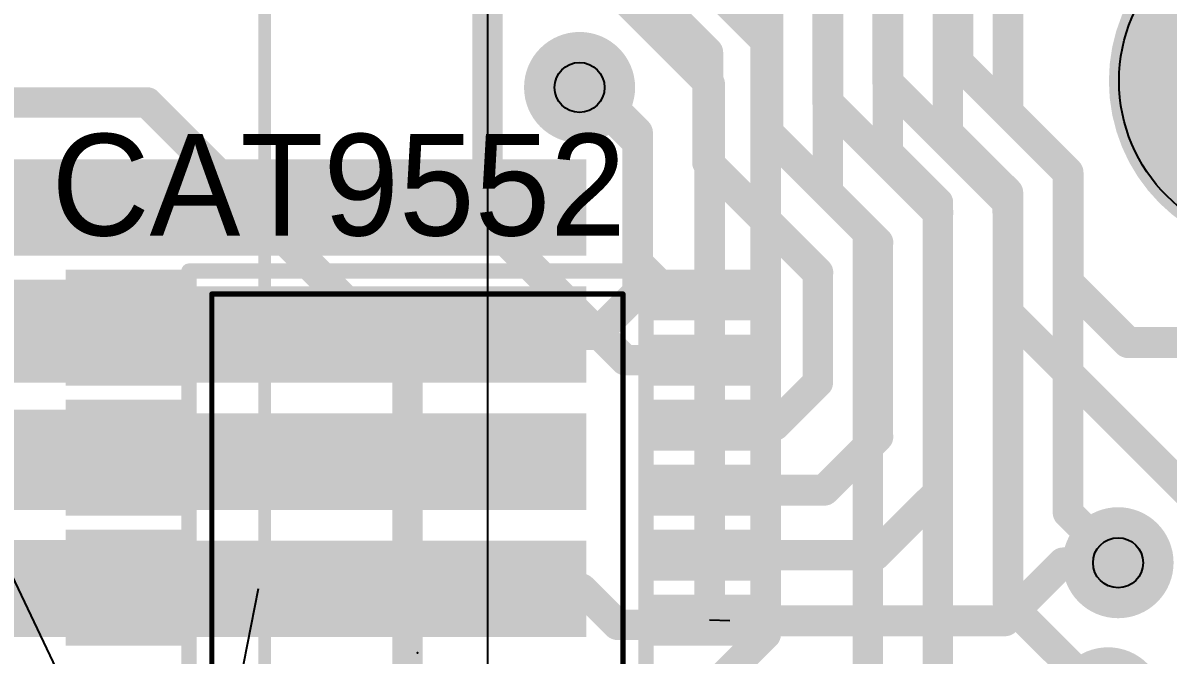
# Model space of a CAD drawing. Extents: x -32.4 to 32.4, y -21.2 to 21.1.
# Drawn here: x 11.86 to 23.3, y -0.02 to 6.3 of the extents above; entities that cross this region are included whole.
import ezdxf
from ezdxf.enums import TextEntityAlignment as Align

# ---------------------------------------------------------------- set-up
doc = ezdxf.new("R2010")
doc.units = 0
for name, color, linetype in [('1', 22, 'CONTINUOUS'), ('16', 175, 'CONTINUOUS'), ('18', 82, 'CONTINUOUS'), ('19', 53, 'CONTINUOUS'), ('20', 7, 'CONTINUOUS'), ('21', 253, 'CONTINUOUS'), ('22', 253, 'CONTINUOUS'), ('23', 7, 'CONTINUOUS'), ('27', 253, 'CONTINUOUS'), ('29', 7, 'CONTINUOUS'), ('30', 253, 'CONTINUOUS'), ('31', 253, 'CONTINUOUS'), ('32', 253, 'CONTINUOUS'), ('40', 175, 'CONTINUOUS'), ('44', 253, 'CONTINUOUS'), ('51', 253, 'CONTINUOUS')]:
    doc.layers.add(name, color=color, linetype=linetype)

# ---------------------------------------------------------------- blocks, each defined once
blk = doc.blocks.new('RECT')
blk.add_solid([(-0.5, -0.5), (0.5, -0.5), (-0.5, 0.5), (0.5, 0.5)])
blk = doc.blocks.new('ROUNDV')
at = {"const_width": 0.5}
blk.add_lwpolyline([(0, -0.25, 1), (0, 0.25, 1), (0, -0.25)], format="xyb", dxfattribs=at)

msp = doc.modelspace()

# ---------------------------------------------------------------- linework, layer by layer
at = {"layer": '1'}
for points, const_width in [([(21.2, 5.9), (21.2, 7.4)], 0.3096), ([(19.3, 6.4), (18.4, 7.3)], 0.3096), ([(20.5, 5.7), (20.5, 7.2)], 0.3096), ([(19.9, 5.5), (19.9, 6.8)], 0.3096), ([(16.5, 6.7), (16.5, 4.3)], 0.3048), ([(18.7, 6), (18, 6.7)], 0.3096), ([(19.3, 5.2), (19.3, 6.4)], 0.3096), ([(18.7, 4.9), (18.7, 6)], 0.3096), ([(22.3, 4.8), (21.2, 5.9)], 0.3096), ([(21.7, 4.5), (20.5, 5.7)], 0.3096), ([(17.42, 5.65), (17.45, 5.65)], 0.3048), ([(17.45, 5.65), (18, 5.1)], 0.3048), ([(13.1, 5.5), (5.87, 5.5)], 0.3048), ([(15.7, 2.9), (13.1, 5.5)], 0.3048), ([(21, 4.4), (19.9, 5.5)], 0.3096), ([(20.4, 4.1), (19.3, 5.2)], 0.3096), ([(18, 5.1), (18, 3.9)], 0.3048), ([(18.7, 4.9), (19.8, 3.8)], 0.3096), ([(22.3, 3.7), (22.3, 4.8)], 0.3096), ([(21.7, 4.4), (21.7, 4.5)], 0.3096), ([(21, 1.6), (21, 4.4)], 0.3048), ([(21.7, 4.4), (21.7, 3.4)], 0.3048), ([(16.5, 4.3), (17.875, 2.925)], 0.3048), ([(20.4, 4.1), (20.4, 2.16)], 0.3048), ([(18.325, 3.575), (18, 3.9)], 0.3048), ([(19.8, 2.7), (19.8, 3.8)], 0.3048), ([(22.9, 3.1), (22.3, 3.7)], 0.3096), ([(12.8822, 3.575), (5.875, 3.575)], 0.3096), ([(18.7178, 3.575), (18.325, 3.575)], 0.3048), ([(21.7, 3.4), (24.6, 0.5)], 0.3048), ([(22.9, 3.1), (23.5, 3.1)], 0.3096), ([(12.8822, 2.925), (6.425, 2.925)], 0.3048), ([(15.7, -2.2), (15.7, 2.9)], 0.3048), ([(18.7178, 2.925), (17.875, 2.925)], 0.3048), ([(19.375, 2.275), (19.8, 2.7)], 0.3048), ([(12.8822, 2.275), (9.875, 2.275)], 0.3096), ([(18.7178, 2.275), (19.375, 2.275)], 0.3048), ([(19.865, 1.625), (20.4, 2.16)], 0.3096), ([(12.8822, 1.625), (10.125, 1.625)], 0.3048), ([(18.7178, 1.625), (19.865, 1.625)], 0.3096), ([(20.375, 0.975), (21, 1.6)], 0.3048), ([(12.8822, 0.975), (10.275, 0.975)], 0.3048), ([(18.7178, 0.975), (20.375, 0.975)], 0.3048), ([(22.25, 0.9), (21.77, 0.42)], 0.3048), ([(22.8, 0.9), (22.25, 0.9)], 0.3048), ([(21.67, 0.32), (21.77, 0.42)], 0.3096), ([(12.8822, 0.325), (10.425, 0.325)], 0.3048), ([(18.9228, 0.32), (21.67, 0.32)], 0.3096)]:
    msp.add_lwpolyline(points, dxfattribs=dict(at, const_width=const_width))
for points, const_width in [([(19.2453, 6.3453, 1), (19.3547, 6.4547)], 0.1548), ([(18.7774, 6, 1), (18.6226, 6)], 0.1548), ([(18.6453, 5.9453, 1), (18.7547, 6.0547)], 0.1548), ([(21.2547, 5.9547, 1), (21.1453, 5.8453)], 0.1548), ([(21.1226, 5.9, 1), (21.2774, 5.9)], 0.1548), ([(20.5547, 5.7547, 1), (20.4453, 5.6453)], 0.1548), ([(17.42, 5.7262, 1), (17.42, 5.5738)], 0.1524), ([(17.5039, 5.7039, 1), (17.3961, 5.5961)], 0.1524), ([(17.45, 5.5738, 1), (17.45, 5.7262)], 0.1524), ([(20.4226, 5.7, 1), (20.5774, 5.7)], 0.1548), ([(13.1539, 5.5539, 1), (13.0461, 5.4461)], 0.1524), ([(13.1, 5.4238, 1), (13.1, 5.5762)], 0.1524), ([(19.9547, 5.5547, 1), (19.8453, 5.4453)], 0.1548), ([(19.8226, 5.5, 1), (19.9774, 5.5)], 0.1548), ([(19.3547, 5.2547, 1), (19.2453, 5.1453)], 0.1548), ([(19.2226, 5.2, 1), (19.3774, 5.2)], 0.1548), ([(18.0762, 5.1, 1), (17.9238, 5.1)], 0.1524), ([(17.9461, 5.0461, 1), (18.0539, 5.1539)], 0.1524), ([(18.7547, 4.9547, 1), (18.6453, 4.8453)], 0.1548), ([(18.6226, 4.9, 1), (18.7774, 4.9)], 0.1548), ([(22.3774, 4.8, 1), (22.2226, 4.8)], 0.1548), ([(22.2453, 4.7453, 1), (22.3547, 4.8547)], 0.1548), ([(21.7774, 4.5, 1), (21.6226, 4.5)], 0.1548), ([(21.6453, 4.4453, 1), (21.7547, 4.5547)], 0.1548), ([(21.0762, 4.4, 1), (20.9238, 4.4)], 0.1524), ([(20.9453, 4.3453, 1), (21.0547, 4.4547)], 0.1548), ([(21.6226, 4.4, 1), (21.7774, 4.4)], 0.1548), ([(21.7762, 4.4, 1), (21.6238, 4.4)], 0.1524), ([(16.5539, 4.3539, 1), (16.4461, 4.2461)], 0.1524), ([(16.4238, 4.3, 1), (16.5762, 4.3)], 0.1524), ([(20.4762, 4.1, 1), (20.3238, 4.1)], 0.1524), ([(20.3453, 4.0453, 1), (20.4547, 4.1547)], 0.1548), ([(18.0539, 3.9539, 1), (17.9461, 3.8461)], 0.1524), ([(17.9238, 3.9, 1), (18.0762, 3.9)], 0.1524), ([(19.8762, 3.8, 1), (19.7238, 3.8)], 0.1524), ([(19.7453, 3.7453, 1), (19.8547, 3.8547)], 0.1548), ([(22.3547, 3.7547, 1), (22.2453, 3.6453)], 0.1548), ([(22.2226, 3.7, 1), (22.3774, 3.7)], 0.1548), ([(12.8822, 3.4976, 1), (12.8822, 3.6524)], 0.1548), ([(18.325, 3.6512, 1), (18.325, 3.4988)], 0.1524), ([(18.2711, 3.5211, 1), (18.3789, 3.6289)], 0.1524), ([(18.7178, 3.4988, 1), (18.7178, 3.6512)], 0.1524), ([(21.7539, 3.4539, 1), (21.6461, 3.3461)], 0.1524), ([(21.6238, 3.4, 1), (21.7762, 3.4)], 0.1524), ([(22.9, 3.1774, 1), (22.9, 3.0226)], 0.1548), ([(22.8453, 3.0453, 1), (22.9547, 3.1547)], 0.1548), ([(12.8822, 2.8488, 1), (12.8822, 3.0012)], 0.1524), ([(15.7762, 2.9, 1), (15.6238, 2.9)], 0.1524), ([(15.6461, 2.8461, 1), (15.7539, 2.9539)], 0.1524), ([(17.875, 3.0012, 1), (17.875, 2.8488)], 0.1524), ([(17.8211, 2.8711, 1), (17.9289, 2.9789)], 0.1524), ([(18.7178, 2.8488, 1), (18.7178, 3.0012)], 0.1524), ([(19.7238, 2.7, 1), (19.8762, 2.7)], 0.1524), ([(19.8539, 2.6461, 1), (19.7461, 2.7539)], 0.1524), ([(12.8822, 2.1976, 1), (12.8822, 2.3524)], 0.1548), ([(18.7178, 2.3512, 1), (18.7178, 2.1988)], 0.1524), ([(19.3211, 2.3289, 1), (19.4289, 2.2211)], 0.1524), ([(19.375, 2.1988, 1), (19.375, 2.3512)], 0.1524), ([(20.4547, 2.1053, 1), (20.3453, 2.2147)], 0.1548), ([(20.3238, 2.16, 1), (20.4762, 2.16)], 0.1524), ([(12.8822, 1.5488, 1), (12.8822, 1.7012)], 0.1524), ([(18.7178, 1.7024, 1), (18.7178, 1.5476)], 0.1548), ([(19.8103, 1.6797, 1), (19.9197, 1.5703)], 0.1548), ([(19.865, 1.5476, 1), (19.865, 1.7024)], 0.1548), ([(21.0539, 1.5461, 1), (20.9461, 1.6539)], 0.1524), ([(20.9238, 1.6, 1), (21.0762, 1.6)], 0.1524), ([(12.8822, 0.8988, 1), (12.8822, 1.0512)], 0.1524), ([(18.7178, 1.0512, 1), (18.7178, 0.8988)], 0.1524), ([(20.3211, 1.0289, 1), (20.4289, 0.9211)], 0.1524), ([(20.375, 0.8988, 1), (20.375, 1.0512)], 0.1524), ([(22.25, 0.9762, 1), (22.25, 0.8238)], 0.1524), ([(22.3039, 0.8461, 1), (22.1961, 0.9539)], 0.1524), ([(22.8, 0.8238, 1), (22.8, 0.9762)], 0.1524), ([(21.8247, 0.3653, 1), (21.7153, 0.4747)], 0.1548), ([(12.8822, 0.2488, 1), (12.8822, 0.4012)], 0.1524), ([(18.9228, 0.3974, 1), (18.9228, 0.2426)], 0.1548), ([(21.67, 0.2426, 1), (21.67, 0.3974)], 0.1548), ([(21.7161, 0.4739, 1), (21.8239, 0.3661)], 0.1524), ([(21.6153, 0.3747, 1), (21.7247, 0.2653)], 0.1548)]:
    msp.add_lwpolyline(points, format="xyb", dxfattribs=dict(at, const_width=const_width))
at = {"layer": '16'}
for points, const_width in [([(21.7, 7.4), (21.7, 5.4)], 0.3048), ([(19.2794, 6.1157), (18.3157, 7.0794)], 0.3048), ([(21.1, 7.1), (21.1, 5.2)], 0.3048), ([(20.5, 6.8), (20.5, 5)], 0.3048), ([(18.7206, 5.6843), (17.8843, 6.5206)], 0.3048), ([(19.9, 6.5), (19.9, 4.6)], 0.3048), ([(19.2794, 0.1843), (19.2794, 6.1157)], 0.3048), ([(18.7206, 0.5157), (18.7206, 5.6843)], 0.3048), ([(17.42, 5.65), (17.55, 5.65)], 0.3048), ([(17.55, 5.65), (18, 5.2)], 0.3048), ([(21.7, 5.4), (22.3, 4.8)], 0.3048), ([(18, 5.2), (18, 3.6)], 0.3048), ([(21.1, 5.2), (21.7, 4.6)], 0.3048), ([(20.5, 5), (21, 4.5)], 0.3048), ([(22.3, 4.8), (22.3, 1.4)], 0.3048), ([(10.2, 4.5), (14.16, 4.5)], 0.8128), ([(14.16, 4.5), (14.21, 4.45)], 0.8128), ([(19.9, 4.6), (20.3, 4.2)], 0.3048), ([(21.7, 4.6), (21.7, 0.5)], 0.3048), ([(21, 4.5), (21, -0.4)], 0.3048), ([(20.3, -2), (20.3, 4.2)], 0.3048), ([(17.58, 3.18), (18, 3.6)], 0.3048), ([(14.21, 3.18), (17.58, 3.18)], 0.3048), ([(22.3, 1.4), (22.8, 0.9)], 0.3048), ([(14.21, 0.64), (17.4394, 0.64)], 0.3048), ([(17.4394, 0.64), (17.8, 0.2794)], 0.3048), ([(18.4843, 0.2794), (18.7206, 0.5157)], 0.3048), ([(21.7, 0.5), (22.7, -0.5)], 0.3048), ([(17.8, 0.2794), (18.4843, 0.2794)], 0.3048), ([(18.8157, -0.2794), (19.2794, 0.1843)], 0.3048)]:
    msp.add_lwpolyline(points, dxfattribs=dict(at, const_width=const_width))
for points, const_width in [([(19.3556, 6.1157, 1), (19.2032, 6.1157)], 0.1524), ([(19.2255, 6.0619, 1), (19.3333, 6.1696)], 0.1524), ([(18.7968, 5.6843, 1), (18.6444, 5.6843)], 0.1524), ([(17.42, 5.7262, 1), (17.42, 5.5738)], 0.1524), ([(17.6039, 5.7039, 1), (17.4961, 5.5961)], 0.1524), ([(17.55, 5.5738, 1), (17.55, 5.7262)], 0.1524), ([(18.6667, 5.6304, 1), (18.7745, 5.7381)], 0.1524), ([(21.7539, 5.4539, 1), (21.6461, 5.3461)], 0.1524), ([(21.6238, 5.4, 1), (21.7762, 5.4)], 0.1524), ([(18.0762, 5.2, 1), (17.9238, 5.2)], 0.1524), ([(17.9461, 5.1461, 1), (18.0539, 5.2539)], 0.1524), ([(21.1539, 5.2539, 1), (21.0461, 5.1461)], 0.1524), ([(21.0238, 5.2, 1), (21.1762, 5.2)], 0.1524), ([(20.5539, 5.0539, 1), (20.4461, 4.9461)], 0.1524), ([(20.4238, 5, 1), (20.5762, 5)], 0.1524), ([(22.3762, 4.8, 1), (22.2238, 4.8)], 0.1524), ([(22.2461, 4.7461, 1), (22.3539, 4.8539)], 0.1524), ([(14.3037, 4.6437, 1), (14.0163, 4.3563)], 0.4064), ([(14.16, 4.2968, 1), (14.16, 4.7032)], 0.4064), ([(14.0663, 4.3063, 1), (14.3537, 4.5937)], 0.4064), ([(19.9539, 4.6539, 1), (19.8461, 4.5461)], 0.1524), ([(21.7762, 4.6, 1), (21.6238, 4.6)], 0.1524), ([(21.6461, 4.5461, 1), (21.7539, 4.6539)], 0.1524), ([(19.8238, 4.6, 1), (19.9762, 4.6)], 0.1524), ([(21.0762, 4.5, 1), (20.9238, 4.5)], 0.1524), ([(20.9461, 4.4461, 1), (21.0539, 4.5539)], 0.1524), ([(20.3762, 4.2, 1), (20.2238, 4.2)], 0.1524), ([(20.2461, 4.1461, 1), (20.3539, 4.2539)], 0.1524), ([(17.9238, 3.6, 1), (18.0762, 3.6)], 0.1524), ([(18.0539, 3.5461, 1), (17.9461, 3.6539)], 0.1524), ([(14.21, 3.2562, 1), (14.21, 3.1038)], 0.1524), ([(17.58, 3.1038, 1), (17.58, 3.2562)], 0.1524), ([(17.5261, 3.2339, 1), (17.6339, 3.1261)], 0.1524), ([(22.3539, 1.4539, 1), (22.2461, 1.3461)], 0.1524), ([(22.2238, 1.4, 1), (22.3762, 1.4)], 0.1524), ([(22.7461, 0.8461, 1), (22.8539, 0.9539)], 0.1524), ([(14.21, 0.7162, 1), (14.21, 0.5638)], 0.1524), ([(17.4933, 0.6939, 1), (17.3855, 0.5861)], 0.1524), ([(17.4394, 0.5638, 1), (17.4394, 0.7162)], 0.1524), ([(18.6444, 0.5157, 1), (18.7968, 0.5157)], 0.1524), ([(18.7745, 0.4619, 1), (18.6667, 0.5696)], 0.1524), ([(21.7539, 0.5539, 1), (21.6461, 0.4461)], 0.1524), ([(21.6238, 0.5, 1), (21.7762, 0.5)], 0.1524), ([(17.8, 0.3556, 1), (17.8, 0.2032)], 0.1524), ([(17.7461, 0.2255, 1), (17.8539, 0.3333)], 0.1524), ([(18.4304, 0.3333, 1), (18.5381, 0.2255)], 0.1524), ([(18.4843, 0.2032, 1), (18.4843, 0.3556)], 0.1524), ([(19.2032, 0.1843, 1), (19.3556, 0.1843)], 0.1524), ([(19.3333, 0.1304, 1), (19.2255, 0.2381)], 0.1524)]:
    msp.add_lwpolyline(points, format="xyb", dxfattribs=dict(at, const_width=const_width))
at = {"layer": '19'}
for p, q in [((16.5, 18), (16.5, -18)), ((14.9922, -6.045), (7.76, 9.16)), ((14.21, 0.64), (12.1838, -9.585)), ((18.9228, 0.32), (18.7178, 0.325))]:
    msp.add_line(p, q, dxfattribs=at)
at = {"layer": '20'}
msp.add_circle((24.435, 5.715), 1.625, dxfattribs=at)
at = {"layer": '21'}
for points, const_width in [([(13.5172, 3.8146), (18.0828, 3.8146)], 0.1524), ([(13.5172, 3.8146), (13.5172, -3.8146)], 0.1524), ([(18.0828, -3.8146), (18.0828, 3.8146)], 0.1524), ([(13.7458, 3.586), (17.8542, 3.586)], 0.0508), ([(13.7458, 3.586), (13.7458, -3.586)], 0.0508), ([(17.8542, -3.586), (17.8542, 3.586)], 0.0508)]:
    msp.add_lwpolyline(points, dxfattribs=dict(at, const_width=const_width))
for points, const_width in [([(13.5172, 3.8527, 1), (13.5172, 3.7765)], 0.0762), ([(13.5553, 3.8146, 1), (13.4791, 3.8146)], 0.0762), ([(18.1209, 3.8146, 1), (18.0447, 3.8146)], 0.0762), ([(18.0828, 3.7765, 1), (18.0828, 3.8527)], 0.0762), ([(13.7458, 3.5987, 1), (13.7458, 3.5733)], 0.0254), ([(13.7585, 3.586, 1), (13.7331, 3.586)], 0.0254), ([(17.8669, 3.586, 1), (17.8415, 3.586)], 0.0254), ([(17.8542, 3.5733, 1), (17.8542, 3.5987)], 0.0254)]:
    msp.add_lwpolyline(points, format="xyb", dxfattribs=dict(at, const_width=const_width))
at = {"layer": '22', "const_width": 0.127}
msp.add_lwpolyline([(14.275, 7.62), (14.275, -7.62)], dxfattribs=at)
at = {"layer": '23'}
msp.add_point((15.8, 0), dxfattribs=at)
at = {"layer": '29', "const_width": 1.7266}
msp.add_lwpolyline([(24.435, 4.8517, 1), (24.435, 6.5783, 1), (24.435, 4.8517)], format="xyb", dxfattribs=at)
at = {"layer": '30', "const_width": 1.7266}
msp.add_lwpolyline([(24.435, 4.8517, 1), (24.435, 6.5783, 1), (24.435, 4.8517)], format="xyb", dxfattribs=at)
at = {"layer": '40', "const_width": 0.127}
msp.add_lwpolyline([(14.275, 7.62), (14.275, -7.62)], dxfattribs=at)
at = {"layer": '44'}
for centre in [(17.42, 5.65), (22.8, 0.9)]:
    msp.add_circle(centre, 0.25, dxfattribs=at)

# ---------------------------------------------------------------- block references
at = {"layer": '1', "xscale": 0.3048, "yscale": 0.9906, "rotation": 90}
for p in [(12.8822, 3.575), (18.7178, 3.575), (12.8822, 2.925), (18.7178, 2.925), (12.8822, 2.275), (18.7178, 2.275), (12.8822, 1.625), (18.7178, 1.625), (12.8822, 0.975), (18.7178, 0.975), (12.8822, 0.325), (18.7178, 0.325)]:
    msp.add_blockref('RECT', p, dxfattribs=at)
at = {"layer": '16', "xscale": 6.35, "yscale": 0.76, "rotation": 180}
for p in [(14.21, 4.45), (14.21, 3.18), (14.21, 1.91), (14.21, 0.64)]:
    msp.add_blockref('RECT', p, dxfattribs=at)
at = {"layer": '18', "xscale": 0.9064, "yscale": 0.9064}
for p in [(17.42, 5.65), (17.42, 5.65), (22.8, 0.9), (22.8, 0.9)]:
    msp.add_blockref('ROUNDV', p, dxfattribs=at)
at = {"layer": '29', "xscale": 1.1096, "yscale": 1.1096}
for p in [(17.42, 5.65), (22.8, 0.9), (22.7, -0.5)]:
    msp.add_blockref('ROUNDV', p, dxfattribs=at)
at = {"layer": '29', "xscale": 0.508, "yscale": 1.1938, "rotation": 90}
for p in [(12.8822, 3.575), (18.7178, 3.575), (12.8822, 2.925), (18.7178, 2.925), (12.8822, 2.275), (18.7178, 2.275), (12.8822, 1.625), (18.7178, 1.625), (12.8822, 0.975), (18.7178, 0.975), (12.8822, 0.325), (18.7178, 0.325)]:
    msp.add_blockref('RECT', p, dxfattribs=at)
at = {"layer": '30', "xscale": 1.1096, "yscale": 1.1096}
for p in [(17.42, 5.65), (22.8, 0.9), (22.7, -0.5)]:
    msp.add_blockref('ROUNDV', p, dxfattribs=at)
at = {"layer": '30', "xscale": 6.5532, "yscale": 0.9632, "rotation": 180}
for p in [(14.21, 4.45), (14.21, 3.18), (14.21, 1.91), (14.21, 0.64)]:
    msp.add_blockref('RECT', p, dxfattribs=at)
at = {"layer": '31', "xscale": 0.3048, "yscale": 0.9906, "rotation": 90}
for p in [(12.8822, 3.575), (18.7178, 3.575), (12.8822, 2.925), (18.7178, 2.925), (12.8822, 2.275), (18.7178, 2.275), (12.8822, 1.625), (18.7178, 1.625), (12.8822, 0.975), (18.7178, 0.975), (12.8822, 0.325), (18.7178, 0.325)]:
    msp.add_blockref('RECT', p, dxfattribs=at)
at = {"layer": '32', "xscale": 6.35, "yscale": 0.76, "rotation": 180}
for p in [(14.21, 4.45), (14.21, 3.18), (14.21, 1.91), (14.21, 0.64)]:
    msp.add_blockref('RECT', p, dxfattribs=at)
at = {"layer": '51', "xscale": 0.2032, "yscale": 0.8382, "rotation": 90}
for p in [(13.0981, 3.575), (18.5019, 3.575), (13.0981, 2.925), (18.5019, 2.925), (13.0981, 2.275), (18.5019, 2.275), (13.0981, 1.625), (18.5019, 1.625), (13.0981, 0.975), (18.5019, 0.975), (13.0981, 0.325), (18.5019, 0.325)]:
    msp.add_blockref('RECT', p, dxfattribs=at)

# ---------------------------------------------------------------- texts
at = {"layer": '27'}
msp.add_text('CAT9552', height=1.016, dxfattribs=at).set_placement((17.8828, 5.1862), align=Align.TOP_RIGHT)

doc.saveas('drawing.dxf')
